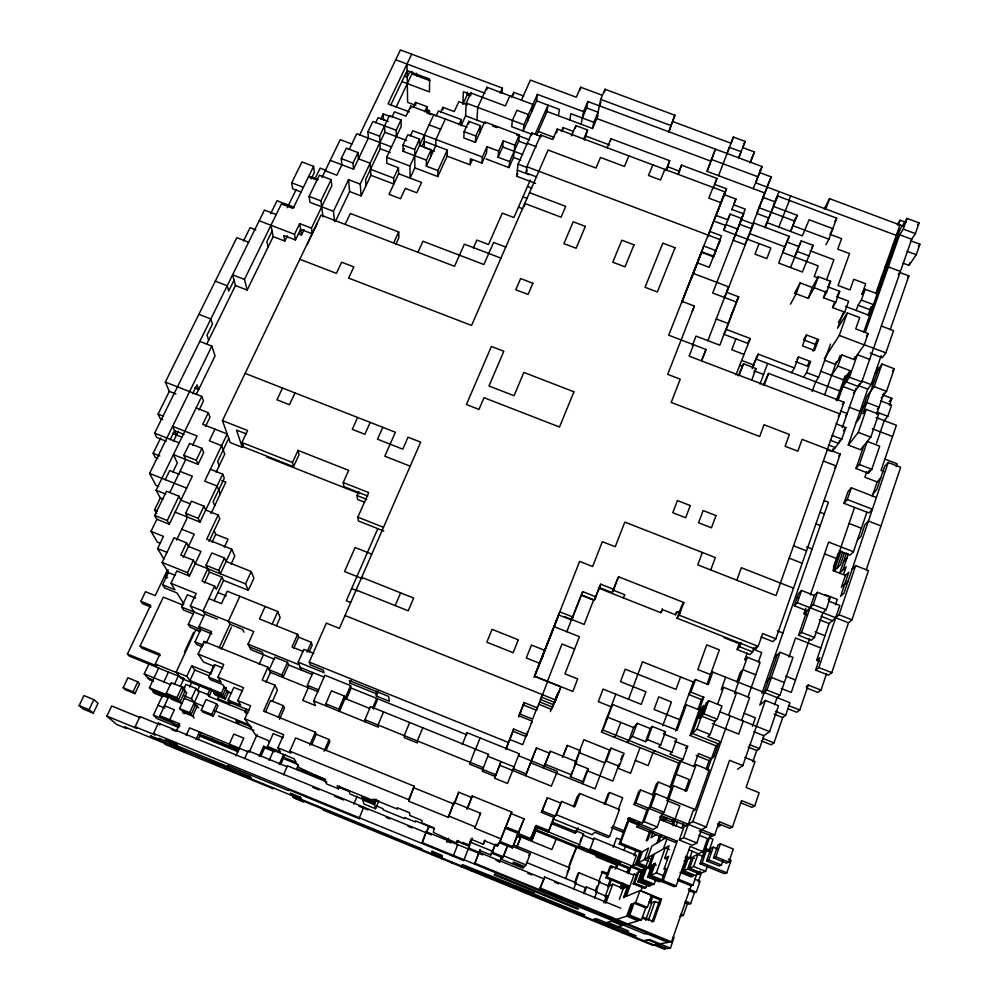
<?xml version="1.0" encoding="UTF-8"?>
<svg xmlns="http://www.w3.org/2000/svg" width="999" height="999" viewBox="0 0 999 999"><rect width="100%" height="100%" fill="white"/><g stroke="black" fill="none" stroke-linecap="round" stroke-linejoin="round"><path stroke-width="1.5" d="M421.815 850.549L421.828 848.838L212.937 763.149L210.252 760.289L250.237 776.698L251.336 778.021L241.383 773.938L242.532 775.286M482.742 854.869L426.173 831.717L421.84 843.406L428.821 826.086M424.338 135.102L424.288 147.502L434.278 151.274M419.543 139.098L414.71 149.488L414.847 167.857L437.787 176.561L437.912 170.579L426.348 166.196L426.386 160.102L431.168 149.763L419.555 145.379L419.543 139.098L407.854 134.678L402.997 145.055L403.134 151.299L426.386 160.102M426.973 111.763L426.998 106.668L415.596 102.385L413.236 107.405M429.283 113.536L429.308 110.514L426.598 109.49M431.093 155.919L431.168 149.763M442.857 109.853L442.919 107.33L454.245 111.588L458.828 101.636L467.32 104.82M437.787 176.561L447.14 156.144L447.327 150.037L424.313 141.346L421.94 146.453M426.173 831.717L426.136 832.729L158.366 723.101L153.584 733.428L155.345 735.064L135.115 726.773L139.897 716.545L160.09 724.812L158.366 723.101M436.076 116.009L438.424 110.964L461.288 119.568L461.001 125.849L465.584 115.847L466.233 103.072L470.866 92.994L505.382 105.931L509.915 95.842M462.862 103.159L463.399 91.733L470.454 94.381M480.057 132.08L480.494 125.724L468.831 121.341L464.135 131.631L463.811 137.949L475.412 142.32L484.677 121.878L519.405 134.927L518.693 141.159L509.627 161.576L508.991 167.595L486.063 158.941M462.799 104.42L467.282 94.668L467.407 92.133M468.693 123.888L468.831 121.341M470.716 95.592L470.866 92.994M447.14 156.144L470.029 164.798L470.392 158.754L481.943 163.112L486.538 152.872L487.025 146.703L498.651 151.086L498.076 157.218L509.627 161.576M475.412 142.32L475.824 136.039L480.494 125.724M476.935 120.105L477.747 107.392L486.938 87.25L532.942 104.458L532.117 110.877M486.75 89.86L486.938 87.25M481.943 163.112L482.392 157.005L487.025 146.703M431.743 854.62L431.868 852.959L441.933 857.08L441.67 858.703M501.898 93.244L502.372 88.074L400.424 49.95L359.69 134.927M498.076 157.218L502.647 147.003L503.246 140.809L514.86 145.18L513.498 157.417L508.991 167.595M513.486 94.905L513.748 92.333L523.726 96.066M535.514 183.354L516.658 176.236L518.081 164.111L531.83 132.992L540.921 136.413M537.4 94.393L523.938 124.725L523.189 131.019L536.563 100.874L537.4 94.393L583.503 111.626L581.156 124.251M527.659 120.929L528.446 114.573L516.908 110.252L512.375 120.392L511.713 126.711L531.805 134.253M536.625 176.923L526.048 172.927L526.848 166.733L540.771 135.04L552.684 139.51L557.267 129.033L725.099 191.958L707.804 236.663M531.493 135.514L531.83 132.992M524.4 206.431L524.8 203.446L561.076 217.195L565.709 206.368L529.495 192.67M540.409 137.6L540.771 135.04M536.625 135.227L547.065 111.488L547.989 105.145L535.239 134.066M558.416 115.734L559.415 109.415L536.563 100.874M556.655 132.892L557.267 129.033M318.132 691.72L270.404 672.389L267.907 667.232L204.033 641.383L198.164 654.083L223.726 664.447L217.882 677.247L243.569 687.687L237.762 700.599L250.649 705.843L244.842 718.843L283.691 734.677L277.947 747.814L290.959 753.121L289.847 751.173L295.629 737.911L414.173 786.225L408.678 799.675L408.778 801.235L448.351 817.382L453.983 802.447L480.594 813.286L480.094 814.734M562.724 130.082L563.149 127.572L573.289 131.381M569.78 119.992L570.866 113.699L593.793 122.278L592.544 128.509L547.065 111.488M580.232 89.835L580.694 87.225L602.26 95.267M448.351 817.382L453.983 802.447M575.412 128.122L575.874 125.587L587.562 129.97L584.69 140.097M576.66 761.787L575.374 763.623L588.386 768.868L583.466 781.942L570.429 776.673L576.66 761.787L550.474 751.223L549.413 753.146L536.451 747.914L526.348 773.963L513.349 768.693L519.243 753.758L467.07 732.679L466.695 734.752L351.161 688.049L350.574 685.601L324.862 675.212L313.674 700.911L315.434 705.544L302.747 700.399L308.291 687.724L307.355 685.302L312.912 672.589M582.317 117.982L586.65 107.967L587.862 101.548L762.1 166.571L753.196 188.649M467.569 808.154L471.765 797.552L458.728 792.244L454.745 803.021M674.862 115.247L668.831 131.756L674.862 115.247L605.044 89.261L600.699 99.363L596.815 118.531L711.101 161.251L715.371 149.126L707.055 171.378L764.759 192.969L750.886 229.033M604.507 91.871L605.044 89.261M610.414 141.234L610.976 138.736L669.73 160.739L666.308 170.704M451.61 862.774L451.798 862M453.221 856.28L457.704 844.63L457.467 845.554M339.585 786.113L338.461 788.798L337.175 785.763L373.414 800.586L373.027 799.15L397.452 809.128L397.252 807.754L409.578 812.786L409.765 815.459L421.915 820.416L421.903 822.926L433.878 827.821L433.504 832.479L456.518 843.056L457.043 840.933L468.781 845.741L471.403 839.085M458.716 840.771L458.454 841.757L469.205 846.153L468.556 848.026L543.069 878.521M471.765 797.552L472.19 795.991L511.763 812.087L499.987 841.433L513.049 846.765L524.113 818.855L511.001 813.523L499.987 841.433M365.409 721.89L364.935 719.692L370.479 706.618L488.499 754.382L487.937 756.293L514.11 766.895L507.517 783.466L494.605 778.221L501.011 761.588L499.712 765.246L551.323 786.151L557.405 771.415L518.444 755.656L519.243 753.758M678.546 173.801L681.518 165.147L716.97 178.421L714.772 184.403L726.523 188.799L716.108 215.422L727.821 219.83L730.119 214.123L741.932 218.569L733.179 240.247L744.867 244.643L753.77 223.014L789.36 236.388L782.667 252.485L818.169 265.859L814.26 276.498L818.231 277.984M806.593 687.974L817.844 692.419L821.028 690.084L826.598 673.526M896.165 466.658L897.127 463.811L884.889 459.115M819.492 661.375L816.67 660.264L819.842 657.667L815.634 670.104L828.458 675.174L831.78 672.664L848.501 622.789L851.972 619.855L868.468 570.591L855.656 565.596L852.197 568.943M866.258 569.867L900.661 467.27L888.211 462.487L884.59 466.521L876.772 489.622L873.251 493.444M815.634 670.104L818.843 667.557L839.834 605.469L828.483 601.023M888.211 462.487L843.98 593.231L840.621 596.341L848.788 572.227L845.429 575.449L841.383 587.4L848.101 581.056M816.67 660.264L829.108 623.563L839.048 614.785L855.656 565.596M842.856 570.054L848.313 554.045M843.631 574.213L846.141 566.833L839.635 573.226L846.528 552.996M788.286 708.878L796.752 712.237L799.787 710.039L808.266 685.039L821.028 690.084M835.489 604.757L837.312 599.4L824.762 594.48M839.16 550.824L850.124 555.094L853.471 551.748L866.87 512.237M872.277 496.328L877.147 481.943L880.693 478.046M833.466 567.157L838.248 553.184M761.238 740.858L771.178 744.817L774.013 742.881L782.679 717.544L785.626 715.371L789.947 702.697L712.824 672.09L710.489 674.587L697.789 669.555L706.73 644.855L719.367 649.85L707.005 684.278M809.565 638.923L791.258 692.444L781.343 688.511M854.532 507.467L832.941 570.579L845.429 575.449M866.832 471.503L864.872 477.21L877.147 481.943M876.548 443.094L884.24 420.616L887.786 416.296L891.62 405.057L880.781 400.924M889.472 405.294L891.857 398.351L882.467 394.767M840.871 551.386L834.128 571.103L840.384 564.847L844.28 553.396M740.384 802.697L751.96 807.342L754.707 805.881L759.19 792.756L746.078 787.499L755.044 761.488L744.917 757.429M863.86 445.604L855.968 468.519L868.318 473.276L869.305 470.404M837.237 567.994L842.557 552.385M814.435 637.474L822.876 612.737L826.136 609.727L830.344 597.352L817.469 592.32L814.297 595.466L801.585 632.417L798.538 635.239L811.275 640.259L814.435 637.474L801.585 632.417M868.318 473.276L871.815 469.293L879.694 446.178L867.294 441.421L859.352 464.498L855.968 468.519M461.55 866.857L461.813 866.108M468.781 845.741L471.016 839.21L483.329 844.255L484.827 840.871M501.323 839.01L474.8 828.183L475.249 826.86L448.576 815.971M717.469 848.875L713.274 847.177L710.976 848.251L706.58 860.901L719.093 865.983L721.465 865.034L722.926 860.776M774.637 704.607L777.06 697.577L779.969 695.229L793.006 657.354L780.107 652.26L774.375 657.567M847.302 499.525L872.389 509.228L868.868 512.937L843.98 503.309L847.302 499.525L851.348 487.799L876.373 497.465M876.623 414.298L883.928 393.107M752.821 761.875L756.743 750.486L759.49 748.576L763.923 735.726L769.617 731.605L778.508 705.706L765.384 700.486L759.789 705.107L777.222 654.932M806.717 614.772L803.92 613.673L813.236 604.67L817.469 592.32M874.575 380.007L867.719 389.148L848.276 445.042L860.464 449.725L870.791 437.162L878.708 414.148L866.27 409.39L862.836 413.836L878.446 368.831M881.193 398.164L886.538 391.346L894.305 368.756L881.98 364.073L874.974 373.514M728.82 862.125L733.303 849.05L720.404 843.83L717.994 844.967L713.511 857.916L726.323 863.111L728.82 862.125L715.896 856.88L713.511 857.916M710.576 852.022L706.48 850.361L704.283 851.385L699.974 863.76L724.425 873.675L726.785 872.814L731.068 860.326L728.333 859.215M715.896 856.88L720.404 843.83M788.948 657.105L795.529 638.011L820.841 647.976M803.92 613.673L805.781 608.316M810.389 594.929L828.621 542.07L853.471 551.748M718.144 823.563L729.907 828.308L732.467 827.01L741.57 800.599L754.707 805.881M798.538 635.239L806.98 610.726L794.305 605.756L798.526 593.606L801.548 590.471L814.297 595.466M843.98 503.309L847.989 491.658L851.348 487.799M467.932 849.837L468.244 848.938M469.867 844.23L469.542 845.191L462.774 842.432M761.9 693.431L828.383 502.26L824.275 500.674M694.367 858.303L691.783 857.254L687.861 859.09L683.766 870.753L695.267 875.424L699.312 873.825L700.224 871.19M684.927 902.534L688.873 904.145L690.671 903.608L694.43 892.769L696.278 892.157L700.049 881.293L694.73 879.132M698.189 881.98L701.448 872.577M705.569 851.623L709.34 849.862L713.024 839.247L709.09 837.661M699.175 830.931L712.25 836.213L714.685 834.977L719.292 821.69L732.467 827.01M752.434 726.31L755.381 717.794L743.893 713.224M881.193 355.582L871.116 384.603L861.675 381.006M890.221 329.62L908.878 275.886L899.637 272.415M903.171 263.212L908.99 265.397L916.233 254.733L919.879 244.231L910.688 240.796M764.185 692.469L766.982 690.084L780.107 652.26M794.305 605.756L797.302 602.709L801.548 590.471M706.58 860.901L708.853 859.927L713.274 847.177M703.184 856.53L697.889 854.382L693.793 856.305L689.622 868.231L701.373 873.001L705.606 871.328L707.467 865.946M737.524 769.23L742.819 765.621L765.384 700.486M848.276 445.042L858.303 432.38L866.27 409.39M856.106 422.527L859.44 418.219L867.244 395.754L874.162 386.625L881.98 364.073M870.117 353.084L882.304 357.704L885.863 352.884L893.568 330.644L881.33 326.024M730.107 715.858L692.831 821.615L683.94 826.935L679.308 840.034L692.295 845.304L696.815 842.981L701.485 829.645L706.243 827.035L729.557 760.314L742.819 765.621M743.256 721.103L738.711 734.103L712.362 723.588M833.116 448.851L832.13 451.685L841.795 439.148L845.841 427.597L836.151 423.876M853.433 393.356L861.8 381.918L911.662 239.261L915.371 233.616L919.105 222.927L907.03 218.419L896.265 235.402L755.631 182.805L762.1 166.571M689.622 868.231L693.668 866.483L697.889 854.382M761.163 636.975L772.926 641.62L775.861 638.773L840.271 454.07L802.085 439.373L797.851 451.211L785.114 446.303L789.385 434.49L764.023 424.725L759.702 436.513L671.203 402.41L680.219 379.158L667.694 374.35L694.367 306.056L682.017 301.361M620.829 908.203L544.755 877.072L539.747 888.848L669.817 942.157L671.54 941.87L691.071 885.826L692.944 885.151L696.815 874M688.598 849.774L698.463 853.783L702.984 851.66L707.517 838.623L698.95 835.152M656.818 944.355L667.145 948.588L670.404 948.126L674.163 937.324L672.502 937.636M703.084 856.006L710.739 834.015M908.99 265.397L909.902 262.799M679.932 916.308L683.366 915.409L688.036 901.997M710.114 838.536L711.475 834.615M699.974 863.76L702.147 862.824L706.48 850.361M667.407 859.502L664.635 858.378L668.543 856.355L663.96 869.267L665.933 868.343L661.288 881.43L674.15 886.662L676.236 885.863L690.084 846.428L702.984 851.66M758.341 662.15L761.7 652.559L753.271 649.225M685.064 857.704L687.774 858.803L689.847 857.829L692.27 850.923M683.766 870.753L687.637 869.08L691.783 857.254M747.889 697.177L760.089 662.325L747.302 657.267L744.692 659.877L747.115 653.034M842.269 427.659L856.056 388.324M741.608 720.416L749.575 697.652L723.626 687.337L721.166 689.747L725.636 677.172M839.535 440.522L838.523 443.394L830.269 440.222M859.39 383.753L858.416 386.551L846.165 381.88L850.112 370.691L837.899 366.034L831.605 375.374M641.083 890.871L661.5 899.2L653.583 921.602L642.657 917.132M679.308 840.034L683.616 837.637L692.994 811.076L695.267 809.627L709.253 769.992L696.103 764.71L693.83 766.52L602.984 730.044L601.51 732.117L678.696 763.111L682.966 759.44L687.637 746.403L674.55 741.158M707.379 770.316L716.021 745.866L720.928 741.895L707.729 736.613L710.139 734.54L714.797 721.403L717.282 719.18L721.952 706.006L708.616 700.699L706.206 703.059L696.84 729.22L690.072 735.489L716.021 745.866M734.515 693.456L747.302 657.267M837.986 400.449L846.84 375.362M868.106 315.135L870.966 307.03M875.711 293.606L899.949 224.975M728.571 715.222L736.588 692.494M824.862 360.339L835.514 364.398L841.857 354.907L854.045 359.54L855.019 356.78M863.785 331.93L899.799 229.82M739.535 642.582L737.075 649.512L749.949 654.607L752.647 651.91L754.12 647.702M803.621 377.21L806.53 372.59L810.539 361.513L798.463 356.918L794.43 367.969L758.204 354.133L755.656 358.891L839.722 390.996L849.45 377.21L857.379 354.732L869.667 359.403M865.221 332.455L899.649 234.765L903.271 229.096L907.03 218.419M616.982 580.119L618.593 576.785L683.853 602.509L681.693 605.644L677.047 618.206L755.381 649.163L756.38 646.341M755.381 649.163L758.166 646.365L762.662 633.578L775.861 638.773M763.174 385.339L768.543 373.389L844.03 402.247L776.023 595.579L697.764 564.872L702.347 552.459M854.045 359.54L864.21 344.867L868.181 333.554L855.718 328.858L859.727 317.595L847.314 312.899L837.587 328.234L842.981 313.187M601.773 924.387L626.748 916.133L630.968 904.332L632.504 903.758L628.259 915.633L629.782 915.121L634.065 903.158L645.704 907.916L647.377 907.354L651.648 895.341L639.947 890.559L626.261 896.415L634.315 874.038L637.05 875.149M649.4 902.322L651.748 895.728M650.436 903.108L652.797 896.465M645.754 920.054L651.947 902.572L655.044 901.485L660.351 903.645M648.289 920.554L655.044 901.485M661.288 881.43L663.261 880.581L677.21 841.208L638.648 825.586L636.9 826.872L675.137 842.369L677.21 841.208M683.328 823.913L681.805 828.221L660.426 819.567M651.985 922.04L659.852 899.787L661.5 899.2M706.056 769.205L709.09 760.614L713.86 756.905L718.456 743.893L692.295 733.428L701.523 707.679M736.9 681.93L740.321 672.252L742.894 669.73L755.719 674.812M836.3 400.711L845.092 375.836M898.263 225.374L900.087 220.217L905.918 222.39M649.275 876.223L661.226 881.093L659.415 881.867L647.564 877.035L649.275 876.223L653.608 864.073L655.381 863.161L651.011 875.399L663.049 880.306M641.62 872.839L638.836 871.702L637.312 872.489L633.241 883.815L644.343 888.336L645.916 887.661L646.94 884.802M824.712 394.705L836.488 361.663M666.808 839.347L663.398 848.913L628.309 868.518L626.873 872.489M672.152 824.35L673.601 820.291M685.064 791.171L689.198 779.545L676.148 774.287L674.063 776.011M693.83 766.52L698.451 753.558L711.45 758.778M838.661 359.69L840.134 355.569M856.131 310.602L858.054 305.207L861.363 300.075L865.209 289.26L877.234 293.793M651.011 875.399L656.393 872.851L665.284 847.864L669.13 845.716L664.635 858.378M673.114 825.861L675.062 820.391M696.103 764.71L686.738 791.033L673.538 785.714L671.453 787.362L658.391 782.092L656.443 783.753L652.26 795.316M717.569 704.332L723.626 687.337M837.899 366.034L841.857 354.907M628.259 915.633L639.835 920.366L641.445 919.904L645.704 907.916M649.35 856.767L640.971 880.156L652.472 884.852L654.17 884.115L655.569 880.181M737.075 649.512L739.66 646.778L741.146 642.582M676.086 826.161L677.559 821.977M658.391 782.092L644.08 821.628L642.245 822.976L629.208 817.694L627.509 819.055L653.371 829.532L657.242 826.96L662.012 813.686L664.023 812.262L673.538 785.714M667.27 799.038L680.806 761.288M690.072 735.489L703.796 697.252L690.933 692.132L688.761 694.492L701.51 699.575L703.796 697.252M712.824 672.09L708.316 684.64L695.491 679.545L693.281 681.992L675.561 730.956M812.162 391.483L815.646 381.805L818.643 377.21L830.531 344.118M637.812 881.655L641.957 870.092L643.543 869.267L639.372 880.906L637.812 881.655L649.15 886.275L650.799 885.564L639.372 880.906M662.287 820.641L663.324 817.781M838.348 322.302L844.729 312.175L848.663 301.198L836.513 296.616M640.971 880.156L642.582 879.395L646.803 867.594L648.463 866.732L652.709 854.894M664.56 818.006L663.523 820.903L667.095 818.493M634.065 903.158L635.651 902.559L639.947 890.559M656.917 843.106L659.54 835.776M684.215 707.055L686.35 704.794L699.238 709.939L703.845 705.394L699.213 718.331L703.908 713.848L708.616 700.699M824.3 358.641L839.272 335.402L847.314 312.899M641.246 889.672L642.245 886.875M654.42 853.933L650.162 865.858L651.872 864.972L647.564 877.035M658.666 842.07L661.013 835.501M506.181 748.476L513.611 729.07L526.985 734.465L526.098 736.575L512.837 731.231L513.611 729.07M844.729 312.175L832.554 307.567L835.726 302.36L839.709 291.333L827.484 286.713M632.492 866.183L636.375 855.406L594.13 838.236L592.981 839.197L582.517 834.952L583.603 833.953L575.699 830.743M736.825 580.194L741.32 567.719L793.506 588.161M627.447 886.55L623.451 897.614L624.85 897.015L628.858 885.888L607.155 877.022L605.881 877.759L627.447 886.55L628.858 885.888M639.298 853.658L635.364 864.572L646.116 868.955L644.592 869.729M648.688 861.188L644.492 859.477L648.576 848.114L640.796 852.759L636.838 863.76L646.303 867.607M649.737 831.23L646.278 840.833L647.827 839.847L650.811 831.555M633.241 883.815L634.74 883.104L638.836 871.702M653.021 832.217L651.011 837.811L655.956 834.664M669.917 787.537L678.696 763.111M698.001 709.352L701.51 699.575M505.919 749.487L513.399 730.319M636.9 826.872L638.448 822.589M638.648 825.586L639.697 822.714M642.245 822.976L647.002 809.827L650.786 806.905L655.581 793.631L695.267 809.627M795.616 361.65L807.604 366.221L809.09 362.113M813.036 351.186L816.982 340.309M620.267 887.749L621.703 883.79M686.35 704.794L677.122 730.306L612.612 704.495L611.063 706.755L598.301 701.648L603.071 689.085L641.283 704.357L645.941 691.783L620.504 681.643L625.199 669.18L676.011 689.422L680.569 676.935M690.933 692.132L695.491 679.545M818.493 339.535L814.522 350.499L802.472 345.916L806.468 334.965L818.493 339.535L815.509 344.38L803.571 339.835L806.468 334.965M621.103 888.448L623.026 883.116M621.952 889.147L623.401 885.126M627.759 873.089L629.682 867.744L535.951 829.582L537.487 827.509L579.607 844.654L583.603 833.953M634.003 855.781L635.926 850.486M682.966 759.44L669.842 754.183L671.927 752.247L676.673 739.135L663.486 733.853L665.521 731.743L652.247 726.435L650.324 728.583L645.516 741.658L632.342 736.363L627.172 742.419M832.554 307.567L834.04 303.459M619.38 899.362L624.762 884.465M628.646 873.688L631.081 866.97L641.608 871.265M520.691 711.775L519.892 713.998L532.654 719.13L537.599 706.455M524.063 702.547L523.201 704.907L536.401 710.214L537.375 707.891L524.063 702.547L518.856 715.771L532.192 721.141L526.098 736.575M647.002 809.827L634.003 804.57L635.764 803.084L640.559 789.922L653.646 795.204L655.581 793.631M826.635 279.645L833.903 259.728L810.239 250.824M610.601 878.933L607.742 886.812L612.737 884.202L623.301 888.523L626.036 887.224M611.363 879.57L605.094 896.79L607.554 895.628L605.094 902.372M615.209 869.018L616.645 865.072L617.931 864.285L616.483 868.256M671.927 752.247L658.716 746.952L660.714 744.954L665.521 731.743M835.726 302.36L823.476 297.727L825.973 290.846M603.871 902.909L606.318 896.215L595.879 891.945L599.787 881.268L578.995 872.776L577.959 873.513L574.525 882.766M823.476 297.727L826.598 292.395L830.619 281.306L818.306 276.673L812.262 287.45L808.253 298.376L796.116 293.781L790.484 304.158M624.063 850.224L625.499 846.253M605.831 903.183L612.737 884.202M595.704 889.897L597.165 885.926M608.965 886.175L598.613 881.942L602.484 871.39L607.642 873.488M594.58 898.064L597.052 891.333L586.55 887.037L585.464 887.686L583.491 893.031M613.149 847.302L616.533 838.061L620.441 839.647M605.881 877.759L609.902 866.77L611.188 865.971L632.854 874.799L634.315 874.038M607.155 877.022L611.188 865.971M640.796 852.759L619.218 843.993L627.172 822.202L628.583 821.091L638.049 824.924M611.226 827.472L622.727 832.13L624.4 830.881L629.208 817.694M634.003 804.57L638.761 791.52L640.559 789.922M662.737 725.823L671.44 701.96L658.691 696.865L654.058 709.452L679.645 719.68M619.218 843.993L620.579 843.031L628.583 821.091M718.568 175.687L733.378 137.038L745.117 141.408L742.744 147.615L754.407 151.96L750.399 162.2M538.536 665.946L539.522 663.261L526.323 657.991L531.456 645.054L544.63 650.312L543.606 653.084M727.035 153.484L729.307 147.315L741.071 151.698L738.711 157.842L745.117 141.408M733.378 137.038L731.081 143.269L673.001 121.628M584.078 893.768L586.55 887.037M640.034 747.589L630.569 773.326L617.657 768.119L619.28 766.333L624.088 753.358L611.113 748.139L609.552 750.062L595.079 788.835L530.506 762.736L525.486 775.686L526.348 773.963M618.294 809.677L622.664 797.789L609.577 792.507L608.029 794.08L604.27 804.245M484.29 840.696L497.452 846.028L499.338 842.607L512.287 847.901L517.37 834.702L530.307 839.984L535.339 826.835L548.264 832.092L553.234 818.98L592.007 834.739L594.855 832.242L608.029 837.599L609.615 836.363L619.467 809.54L579.845 793.493L577.222 796.64L573.389 806.83M825.936 244.73L828.958 239.211L836.7 218.144L777.634 196.029L773.451 205.27M645.516 741.658L647.402 739.61L652.247 726.435M710.764 569.979L715.321 557.542L624.812 522.09L615.247 546.753L602.322 541.67L592.607 566.533L579.632 561.413L534.403 676.286L560.914 686.9L554.682 702.422L541.508 697.14M808.253 298.376L814.247 287.737L818.306 276.673M539.672 663.748L540.634 661.151M541.608 658.503L542.594 655.819M542.607 656.593L541.658 659.165L542.707 656.48M543.568 653.983L545.554 648.638M546.565 645.903L547.589 643.119M786.138 243.257L778.683 263.074L802.397 272.015L813.149 245.329L801.248 240.859L790.534 267.545M586.838 851.623L590.159 848.95L594.13 838.236M632.342 736.363L637.162 723.313L650.324 728.583M796.116 293.781L800.149 282.879L812.262 287.45M677.047 618.206L679.17 615.172L683.853 602.509M764.285 384.915L768.543 373.389M549.413 638.985L552.572 630.494M558.641 614.897L559.777 611.825L572.877 617.02L571.628 620.054L558.641 614.897L534.015 677.434M619.243 763.823L612.862 781.068L587.012 770.641L588.386 768.868M620.841 759.54L622.427 755.244M759.977 384.128L767.632 363.461M585.464 887.686L575.049 883.428L578.995 872.776M573.576 889.472L576.073 882.754L526.423 862.449M605.194 804.37L609.577 792.507M628.87 740.434L633.628 727.584L637.162 723.313M598.289 587.999L660.851 612.712L662.774 609.74L675.436 614.735L676.435 612.025M825.723 209.016L829.557 198.676L903.87 226.436M551.46 823.526L575.274 833.203L576.336 830.369M575.274 833.203L578.121 827.696M628.533 699.263L642.519 661.8L693.281 681.992M660.851 612.712L662.362 608.678M752.584 367.12L755.144 360.264M609.552 750.062L583.866 739.722L578.995 752.547L604.757 762.924L606.268 761.101L611.113 748.139M620.716 722.414L615.921 735.239L614.335 737.262M752.185 368.693L758.204 354.133M794.492 256.943L801.248 240.859M569.118 865.346L571.565 858.778M572.052 857.467L576.485 847.402L569.105 867.219M567.12 872.527L569.592 867.769L513.573 844.892M565.596 878.471L569.592 867.769M751.723 380.107L756.018 368.594L743.493 363.811L738.298 375.799M580.044 841.595L581.53 837.612M579.845 793.493L574.837 806.805L561.625 801.46L555.432 816.233L542.32 810.901L541.321 812.337L554.32 817.619L548.264 832.092M795.491 218.406L790.584 231.456L797.289 215.322L773.651 206.468L765.022 226.923M739.173 375.312L743.493 363.811M539.747 888.848L544.755 877.072M586.475 772.077L582.13 783.603L583.466 781.942M601.51 732.117L615.796 694.168M735.951 374.925L750.286 338.549L726.273 329.408L723.988 334.328L747.814 343.406L750.286 338.549M747.814 343.406L748.825 340.696M602.984 730.044L612.612 704.495M574.662 763.998L578.458 753.983M735.888 338.861L731.755 349.762L743.706 354.32M570.429 776.673L572.627 770.878M573.726 767.969L580.307 750.636L567.345 745.416L562.325 757.379M778.82 227.035L789.422 200.449M788.661 201.061L790.621 195.891M555.432 816.233L561.625 801.46M521.54 835.901L531.918 840.134L537.487 827.509M502.584 856.618L501.523 859.377L523.114 868.218L523.826 867.407L512.937 862.961L513.586 862.112L524.537 866.595L525.998 864.934L530.319 853.583L512.312 846.215M691.308 278.684L703.808 246.016L716.033 250.637L713.773 256.256L701.648 251.673L681.643 302.485M530.307 839.984L536.276 825.524L549.313 830.831M541.321 812.337L547.377 797.677L560.451 802.971M737.874 297.977L719.829 345.204L696.003 336.101L692.307 345.642M542.32 810.901L547.377 797.677M562.937 756.942L567.345 745.416M726.273 329.408L738.711 296.853L726.797 292.332L724.525 297.502M759.053 243.594L755.019 254.146L766.845 258.604L770.853 248.039L723.738 230.282L730.119 214.123M765.072 227.847L778.945 191.521M773.651 206.468L777.634 196.029M531.918 840.134L535.452 830.893M707.904 340.647L728.621 286.825L693.318 273.439M517.37 834.702L524.113 818.855M544.405 766.158L549.413 753.146M726.797 292.332L753.77 223.014M768.481 217.869L756.855 213.499L771.24 176.898L759.602 172.552M543.394 767.944L550.474 751.223M618.593 576.785L613.761 589.348L600.724 584.203L595.841 596.815L582.792 591.645L581.455 594.88L594.405 599.999L599.25 587.487L612.187 592.582L616.445 581.505M701.623 360.127L706.031 349.488L668.693 335.202L725.099 191.958M701.635 360.926L706.031 349.488M516.72 846.977L520.879 836.875L516.845 847.389M499.375 862.187L501.436 856.855M494.93 845.229L492.195 852.247L503.209 856.742L507.554 845.504L500.686 842.694M503.209 856.742L507.617 845.941M478.783 853.258L479.97 850.549L490.734 854.957L491.808 852.209M492.195 852.247L495.442 844.242M497.452 846.028L498.563 843.168M531.068 761.3L536.451 747.914M735.714 233.729L712.712 293.019L736.338 301.985L738.711 296.853M739.235 224.65L745.242 209.141L733.641 204.795L735.951 199.038L724.275 194.668M759.952 171.216L761.076 168.319L759.615 171.853M553.608 703.683L551.411 709.34L538.561 704.183M554.707 700.861L556.356 696.615M735.501 234.715L743.606 213.811L731.892 209.415M557.467 694.243L552.484 707.08L539.522 701.872M550.362 711.575L558.591 691.832M554.682 702.422L560.914 686.9M693.568 344.717L689.148 356.144L839.934 413.898L838.286 416.146M480.094 849.674L474.55 864.073L480.232 849.649M483.329 844.255L484.965 840.072M527.672 731.867L522.677 744.667L509.852 739.497M553.583 704.77L540.509 699.525L541.633 696.653M547.44 681.293L562.012 644.005L574.612 649.025M566.82 631.705L571.603 619.455M572.127 618.094L580.581 596.49M731.63 209.94L735.951 199.038M536.401 710.214L547.639 681.593M571.628 620.054L582.792 591.645M713.773 256.256L720.304 239.698L526.848 166.733M474.8 828.183L480.594 813.286M718.306 209.678L726.523 188.799M494.605 778.221L500.362 763.436M518.768 716.82L523.763 704.145M559.09 614.248L534.765 676.211L572.839 691.458L577.659 678.933L564.984 673.863L579.395 636.7L554.245 626.698M681.78 302.759L701.623 252.347L713.336 256.78M472.227 838.024L470.217 843.243L470.554 842.257L492.694 851.31M469.63 845.316L463.711 860.576L153.584 733.428M713.024 187.437L708.778 198.127L720.878 202.672M466.895 809.352L472.19 795.991M482.717 769.455L488.499 754.382M712.811 188.886L716.97 178.421M456.518 843.056L457.554 840.434M448.076 838.611L447.015 841.283L450.936 842.881M446.84 842.232L448.426 838.248M475.324 749.05L469.617 764.148L495.829 774.774M475.387 749.7L480.094 737.936M453.958 804.158L458.728 792.244M707.055 171.378L710.526 162.7M750.049 162.837L754.407 151.96M426.635 832.417L429.295 825.811M462.337 744.417L467.07 732.679M718.019 245.392L720.304 239.698M723.738 230.282L725.998 224.65L737.849 229.108M692.257 311.326L694.367 306.056M677.821 174.263L681.518 165.147M666.008 169.842L669.73 160.739M408.778 801.235L414.173 786.225M664.859 169.38L660.514 180.007L648.488 175.487L652.859 164.872M422.764 727.784L417.357 740.946L417.382 742.969L404.37 737.687L404.22 735.626L409.677 722.477M375.549 808.753L374.5 804.757L362.687 799.924L363.986 804.02L375.549 808.753L378.796 800.911M373.776 801.997L361.775 797.09L362.237 798.526L374.138 803.396L374.9 799.287M374.138 803.396L375.811 799.35M374.5 804.757L376.71 799.425M628.883 155.881L624.462 166.458L600.486 157.467L595.991 168.057L548.089 150.05L471.565 325.462L348.614 278.084L353.833 266.895L341.646 262.213L336.388 273.376L299.812 259.278M363.761 807.192L359.34 817.781L359.752 818.893L287.774 789.372L288.649 790.646L227.722 765.659L228.983 767.082L158.791 738.298L160.477 739.872L150.549 735.801L152.285 737.387L231.456 769.867L232.667 771.228M743.606 213.811L741.246 219.468L752.884 223.838M383.529 711.9L378.022 724.999L378.384 727.16L313.674 700.911M353.846 804.145L357.13 796.29M540.509 699.525L542.519 694.705M741.932 218.569L739.56 224.238L751.31 228.659M531.256 723.363L532.192 721.141M375.986 693.618L349.987 683.116L349.388 680.581L388.723 696.465L389.273 701.236L376.361 696.016L375.986 693.618L377.073 691.021M607.155 147.765L610.976 138.736M376.361 696.016L378.171 691.733M372.515 708.341L376.723 698.388L377.098 700.711L373.514 709.178M395.192 605.594L400.624 592.869M350.574 685.601L339.51 711.388L338.823 709.103L344.418 696.078L331.418 690.809L325.786 703.82L326.586 706.156M349.987 683.116L351.223 680.244M583.691 138.973L587.562 129.97M599.388 105.844L601.011 102.085M324.076 751.211L329.096 739.497L316.221 734.253L315.347 732.167L263.561 711.088L275.037 685.252L262.188 680.044L267.907 667.232M346.291 699.4L351.161 688.049M593.793 122.278L598.089 112.238L586.65 107.967M325.986 750.549L329.857 741.495L329.096 739.497M592.544 128.509L598.039 115.697M309.678 745.266L315.347 732.167M583.503 111.626L587.862 101.548M311.725 744.655L316.221 734.253M297.59 769.954L296.778 768.543L298.464 764.672M571.428 135.864L575.874 125.587M766.683 187.412L771.24 176.898M763.273 196.416L767.282 187.163M297.989 764.56L284.815 759.128L283.716 757.317L284.94 754.507M280.644 764.685L284.478 755.868L283.604 754.395L279.183 764.535M561.475 131.406L563.149 127.572M580.694 87.225L576.336 97.253L530.382 80.095L521.416 100.15M283.529 774.837L287.45 765.808L326.81 781.905M758.965 207.467L760.202 204.633M760.813 203.222L763.323 197.465L775.012 201.848M377.872 528.596L346.303 600.786L350.462 602.447M530.269 180.107L513.911 217.52L502.322 213.124L488.511 244.518L476.86 240.072L473.364 247.989M283.716 757.317L296.204 762.424L294.156 758.79L268.781 748.426L267.52 746.478L273.202 733.578L283.129 737.624M279.483 719.317L284.478 707.966L283.354 705.694L270.567 700.499L265.434 712.062M309.141 651.96L312.188 645.042L311.288 642.282L298.651 637.187L297.64 634.34L259.478 618.968L265.147 606.468M313.873 653.421L303.846 649.375L298.189 662.187L324.051 672.639L323.239 670.017L310.19 664.747L309.24 662.05L326.336 623.126L339.41 628.383L420.666 442.145L408.029 437.2L402.772 449.163L377.497 439.248L382.804 427.31M526.048 172.927L527.21 170.292M269.181 760.439L273.626 750.324L263.661 746.253L259.203 756.355M260.789 756.555L264.66 747.776L263.661 746.253M278.246 717.282L283.354 705.694M306.993 652.047L311.288 642.282M516.658 176.236L517.794 173.651M726.922 290.697L728.621 286.825M297.64 634.34L292.033 646.965L303.384 651.548M514.86 145.18L519.405 134.927M244.718 758.428L248.114 750.773L286.888 766.633M281.88 674.974L287.5 662.325L274.812 657.192L269.168 669.829L281.88 674.974L283.017 677.497L288.586 664.934L287.5 662.325M293.706 648.326L298.651 637.187M249.226 752.284L257.043 734.64M272.415 701.398L277.422 690.122L275.037 685.252M383.816 531.031L358.379 520.954L357.854 517.145L368.718 492.582L343.244 482.529L348.688 470.379L298.027 450.399L292.47 462.475L293.506 466.695L243.381 446.89L241.933 442.52L247.602 430.519L222.477 420.616L320.966 215.147L454.533 266.296L464.398 244.168L500.949 258.117M471.516 870.941L471.828 870.216M266.034 682.192L270.404 672.389M235.876 755.793L243.756 738.124L233.816 734.065L229.308 744.13L230.532 745.666L239.011 749.138M364.448 502.185L357.542 499.45L357.03 495.541L358.803 491.545M239.423 721.54L238.311 724.038L235.926 720.654L251.723 727.097M246.491 714.073L245.092 711.925L246.328 709.153M498.651 151.086L503.246 140.809M272.19 624.088L277.822 611.563L227.21 591.208L221.466 603.658L208.816 598.563M511.513 97.328L513.748 92.333M259.053 664.497L263.424 654.757L262.138 652.072L249.475 646.952M276.436 625.774L280.132 617.557L277.822 611.563M370.217 422.39L364.872 434.29L352.272 429.345L357.642 417.457M599.25 587.487L600.724 584.203M249.213 710.351L229.658 702.384L228.097 700.074L233.828 687.387L242.257 690.809M470.029 164.798L472.327 159.703M230.344 702.122L229.196 704.657L227.947 702.821L229.096 700.274M594.405 599.999L595.841 596.815M219.118 700.549L217.794 698.701L218.956 696.153M213.199 716.271L211.788 714.447L216.596 703.845L206.094 699.562L201.261 710.152L202.747 712L213.199 716.271L217.982 705.731L216.596 703.845M226.286 687.424L222.727 695.254L221.378 693.294L224.363 686.725M228.871 691.358L225.374 699.088L224.063 697.177L226.998 690.696M274.6 659.278L250.874 649.687L248.064 644.18L253.783 631.543L190.347 605.956L196.191 593.481L170.966 583.329L176.835 570.953L189.41 576.011L200.986 551.423L188.474 546.403L186.576 542.832L173.963 537.787L162.163 562.474L168.394 572.602L175.262 575.362M500.112 93.057L502.372 88.074M765.159 226.823L767.07 222.627L802.347 235.876L809.128 219.755L832.841 228.646L830.406 233.129M246.503 711.7L209.053 696.453L211.938 690.147M196.054 739.485L199.488 731.93L200.911 733.541L198.064 739.797M417.944 252.285L422.964 241.246L483.878 264.535L493.593 242.445L505.756 247.078M182.505 689.959L185.115 691.021L186.713 692.994L179.608 708.528L181.181 710.314L191.196 714.41L195.829 704.307L191.358 698.763L183.704 695.641M231.606 693.443L227.535 691.795L222.827 684.702L210.314 679.607L208.591 677.135L214.36 664.547L222.752 667.944M221.366 649.238L231.481 627.147M248.351 590.297L253.921 578.134L251.211 571.54L226.074 561.463L224.475 558.004L211.825 552.947L206.019 565.322L209.49 572.077L221.965 577.085L223.564 580.332L248.351 590.297L245.542 583.878L195.217 563.686L193.356 560.239L180.719 555.169L186.576 542.832M211.426 672.202L214.485 665.546M194.156 717.856L192.682 716.146L197.278 706.106L194.443 704.944M186.126 735.426L189.573 727.871L247.802 751.698M209.053 696.453L207.667 694.567L210.564 688.224M293.506 466.695L299.026 454.707L298.027 450.399M395.716 244.593L398.863 237.762L398.688 231.955L350.312 213.461L345.13 224.4M176.199 731.355L179.658 723.825L159.865 715.721L169.106 695.804M191.358 698.763L196.066 688.511L185.889 684.365L182.929 690.759M239.847 596.291L228.371 621.291L229.945 624.238L242.545 629.32L243.981 632.192M245.542 583.878L251.211 571.54M199.875 685.376L197.54 690.446L207.667 694.567M219.093 647.901L229.945 624.238M437.912 170.579L447.327 150.037M458.978 124.625L461.288 119.568M191.196 714.41L189.698 712.649L199.001 692.357L196.066 688.511M181.868 686.987L183.504 689.023L178.596 699.637L176.923 697.677L181.868 686.987L171.254 682.667L166.296 693.343L168.032 695.329M221.378 693.294L189.96 680.506L186.788 676.348L191.683 665.746L211.551 673.801M445.367 119.018L435.926 139.473L435.814 145.692L426.348 166.196M206.456 642.782L211.601 631.643L199.001 626.548L204.783 614.085L203.009 611.063L214.598 586.138L201.998 581.068L207.767 568.731M180.245 701.573L169.755 697.29L171.453 699.225L181.88 703.483L180.245 701.573L185.115 691.021M189.96 680.506L194.793 670.042L191.683 665.746M393.618 242.969L398.688 231.955M189.523 687L191.845 681.967M174.363 684.49L178.284 676.036M202.372 646.852L196.853 644.617L195.03 641.857L200.799 629.432L199.001 626.548M214.123 600.686L223.564 580.332M231.056 564.185L234.777 556.143L231.768 549.225L206.743 539.21L218.157 514.985L205.719 510.027L203.971 506.181L191.446 501.186L185.652 513.324L187.55 517.12L176.611 540.034M414.847 167.857L410.102 178.109L409.927 166.071L433.828 114.673M440.609 112.313L442.919 107.33M183.941 678.608L180.469 686.113L184.753 687.849M731.081 315.209L732.242 312.712M163.873 681.892L168.469 672.04M231.768 549.225L220.342 573.776L218.694 570.404L224.475 558.004M178.809 727.509L156.768 718.493L153.421 715.134L162.562 695.466L160.926 693.643M184.378 652.222L193.531 632.517M222.727 695.254L181.131 678.321L176.199 672.04L195.754 629.944L199.7 631.543M221.965 577.085L216.271 589.36L214.598 586.138M403.134 151.299L404.345 148.726M410.364 135.864L412.762 130.732L482.392 157.005M204.408 582.966L209.49 572.077M325.212 170.779L336.863 175.212L341.883 164.773L341.283 158.604L346.303 148.152L358.017 152.585L358.479 158.804L370.117 163.212L370.866 175.3L393.831 184.028L393.618 178.084L398.451 167.745L386.913 163.374L386.65 157.243L401.198 126.361L401.049 119.967L389.41 115.572L379.62 136.214L380.232 148.726L365.597 179.658L366.009 185.589M424.65 111.701L426.998 106.668M294.98 392.919L289.473 404.72L276.96 399.812L282.492 388.037M199.812 631.168L190.172 627.272L188.312 624.387L194.068 612.05L190.347 605.956M224.325 547.215L228.059 539.223L215.772 534.315L214.136 530.719M398.626 173.751L389.011 194.355L400.524 198.739L405.319 188.399L416.833 192.782L421.59 182.467L398.626 173.751L398.451 167.745M209.091 541.433L219.78 518.718L218.157 514.985M193.144 613.91L183.541 610.039L181.631 607.017L187.387 594.755L195.667 598.089M212.025 542.295L215.772 534.315M167.582 569.667L155.22 595.629L145.492 591.708L140.884 601.336L150.637 605.269L127.435 654.008L156.98 666.033L155.282 663.985L159.94 654.07L140.135 646.028L163.324 597.127L182.954 605.044M169.318 697.065L151.149 689.647L149.425 687.774L158.654 668.056M189.41 576.011L187.5 572.664L193.356 560.239M396.378 136.613L396.191 130.27L401.049 119.967M134.927 693.668L133.079 691.795L137.787 681.83L127.897 677.797L123.177 687.749L125.087 689.647L134.927 693.668L139.585 683.766L137.787 681.83M467.033 127.173L410.789 106.006L406.006 116.159L394.48 111.813L392.07 116.908M153.559 681.393L149.425 679.707L144.231 673.9L148.863 664.073M272.215 787.462L273.164 788.711L165.422 744.505L163.799 742.981L124.638 726.922L126.511 728.533L116.808 724.55L106.893 716.108L111.701 705.981L140.297 717.694M396.091 107.28L411.9 73.914L411.875 71.316M183.317 557.292L194.256 534.215L181.781 529.22M175.112 512.15L200 522.09L222.715 474.175L210.377 469.28M360.214 184.103L348.539 179.658L349.613 191.546L361.114 195.929L360.214 184.103L384.802 132.243L384.528 125.874M211.001 513.573L225.836 482.18L221.79 480.569M222.477 420.616L230.232 442.582L242.295 447.34L243.506 444.792M361.114 195.929L370.866 175.3M228.721 438.324L217.632 461.613L219.231 465.709M380.844 118.956L383.254 113.898L390.397 116.596M411.7 54.171L388.049 103.834L409.44 111.888M166.184 578.371L165.022 576.535L168.094 570.054M183.891 603.995L176.948 592.894L164.66 587.949L162.6 584.765L168.394 572.602M216.146 472.177L224.738 454.12L221.616 445.704L209.34 440.846L214.96 429.17M335.364 221.491L349.613 191.546M390.659 105.245L407.117 70.629L429.595 79.058L429.47 91.908L401.785 81.518M409.852 71.591L407.217 77.16L404.433 76.111M200 522.09L198.202 518.331L203.971 506.181M93.282 713.186L89.048 709.69L93.856 699.65L83.941 695.591L79.121 705.619L83.491 709.165L93.282 713.186L98.027 703.271L93.856 699.65M330.244 160.352L353.521 169.206L353.009 163.062L358.017 152.585M353.521 169.206L368.344 138.124L367.944 131.793L372.877 121.466L396.191 130.27M334.59 221.378L333.441 211.301L348.539 179.658M375.674 122.752L378.109 117.645L388.211 121.453M163.886 558.941L157.617 548.601L163.486 536.388L151.011 531.393L156.868 519.268L154.72 515.484L166.458 491.233L178.946 496.203L180.894 500.124L190.547 503.971M156.868 519.268L169.318 524.238L192.357 476.236L180.02 471.341M172.939 471.99L177.322 462.924L173.439 454.62L198.052 464.385L203.709 452.584L201.96 448.326L189.585 443.431L183.841 455.294L185.739 459.503L169.78 492.532M270.954 225.262L273.202 236.601L284.802 241.071L283.778 235.464L295.479 239.972L300.612 229.32L312.3 233.816L311.463 228.122L331.83 185.702L331.156 179.658L319.393 175.175L309.128 196.378L309.977 202.322L333.441 211.301M349.35 149.213L356.768 133.754L391.521 146.903M307.18 244.468L317.382 223.202M205.669 426.173L210.002 417.207L208.329 412.737L196.141 407.929M298.614 233.841L301.511 234.952L304.046 229.695M169.318 524.238L167.27 520.504L178.946 496.203M198.052 464.385L196.254 460.214L201.96 448.326M323.002 216.933L320.941 200.899L331.156 179.658M156.681 513.586L154.583 509.865L160.315 498.039L156.119 490.247L201.748 396.391L165.335 382.068L236.825 237.675L248.626 242.22M284.802 241.071L287.362 235.789M315.16 178.409L320.142 168.132L325.861 170.305M192.682 445.117L197.09 436.001L172.615 426.323L176.486 435.027M208.329 412.737L202.722 424.338L227.198 434.003L204.708 481.143L217.07 486.063L220.292 493.906M295.479 239.972L294.518 234.315L299.688 223.601L311.463 228.122M322.053 177.322L340.247 139.648L351.835 144.043M301.373 192.133L292.682 188.811L291.708 182.829L301.948 161.913L313.574 166.346L293.107 208.441L281.381 203.946L244.468 279.408L247.153 290.072L235.439 285.527L232.592 274.812L244.468 279.408M165.247 479.707L169.705 470.541L179.208 474.325M199.138 409.89L203.459 400.974L201.748 396.391M311.226 178.908L314.373 172.415L313.574 166.346M170.167 439.735L174.563 430.706L184.003 434.44M192.632 393.706L196.965 384.852L198.689 389.473L194.718 387.912M272.09 230.969L266.883 241.633L268.044 247.203M173.376 441.421L178.359 431.193M196.241 394.505L215.072 355.869L211.863 346.091L199.825 341.383M247.153 290.072L273.202 236.601M287.287 207.717L296.154 189.523M612.187 592.582L613.761 589.348M157.904 458.504L155.232 457.442L153.147 453.321L160.702 437.937M206.618 344.305L235.439 285.527M270.642 213.749L277.048 200.699L294.318 207.317M158.629 486.438L155.956 485.364L149.588 473.401L211.863 346.091M797.289 215.322L794.505 221.004L759.34 207.817M166.209 441.246L156.756 437.5L154.658 433.166L264.448 210.077L276.186 214.585M234.028 280.207L228.671 291.109L227.185 285.776L215.297 281.156M789.36 236.388L786.625 241.945L798.426 246.378M530.506 762.736L531.418 760.901M162.762 419.518L160.115 418.469L158.092 414.073L169.293 391.371L165.335 382.068M243.519 240.909L250.05 227.697L255.831 229.92M824.225 208.928L829.557 198.676M623.276 597.864L624.887 594.78L612.287 589.797M511.001 813.523L511.763 812.087M811.7 248.077L813.149 245.329M490.734 854.957L491.708 853.158L502.634 857.629L501.523 859.377M495.866 845.429L496.416 844.392M794.467 293.394L800.149 282.879M834.864 221.541L836.7 218.144M754.045 372.215L756.018 368.594M481.481 875.037L481.855 874.337M828.733 284.553L830.619 281.306M797.04 359.278L798.463 356.918M837.312 295.292L839.709 291.333M791.608 372.627L794.43 367.969M807.604 366.221L810.539 361.513M897.314 224.638L900.087 220.217M892.569 245.866L896.078 240.359M865.209 289.26L861.887 294.455L865.696 283.753L853.795 279.283L849.962 289.96L838.049 285.464L849.575 253.609L837.749 249.176L841.583 238.661L829.794 234.241M885.114 266.958L888.598 261.588M881.368 277.585L888.336 266.883L900.424 271.416L898.263 274.638M917.606 225.212L919.105 222.927M491.446 879.12L492.357 877.771M512.287 847.901L513.049 846.765M918.418 246.403L919.879 244.231M578.995 752.547L580.307 750.636M866.458 336.076L868.181 333.554M675.436 614.735L677.484 611.75L680.319 612.874M907.442 277.984L908.878 275.886M606.293 719.405L607.804 717.232L633.628 727.584M850.112 370.691L843.631 379.957L820.928 371.303M535.339 826.835L536.276 825.524M842.369 404.533L844.03 402.247M845.604 415.709L847.227 413.536L840.434 410.939M843.368 430.831L845.841 427.597M892.482 371.116L894.305 368.756M838.611 456.181L840.271 454.07M501.436 883.216L502.472 881.917M877.309 409.415L879.07 407.205L866.757 402.51L859.989 411.351L849.237 407.23M553.234 818.98L554.32 817.619M834.465 468.019L836.126 465.959L823.351 461.038M889.197 401.648L891.857 398.351M528.808 855.394L530.319 853.583M556.718 838.036L551.86 849.512L517.02 835.301M857.467 539.972L860.888 536.488L864.884 524.687L868.393 521.053L880.981 525.936M843.581 561.638L846.827 558.391M654.807 750.848L652.909 752.759L648.214 765.609L635.314 760.426M828.159 599.425L830.344 597.352M521.428 891.42L522.065 890.833M522.714 890.221L523.376 889.622L584.765 914.797L583.703 915.246L462.075 865.346L462.337 864.572L534.315 893.218L533.591 893.805M685.451 748.351L687.637 746.403M579.607 844.654L578.558 845.591L620.554 862.686L619.23 863.486M765.758 682.342L771.378 677.409L784.34 682.542M531.443 895.529L532.142 894.967M806.218 686.625L808.266 685.039M597.19 855.831L596.041 856.68L616.645 865.072M543.006 898.551L543.806 898.001M575.049 883.428L576.073 882.754M665.908 837.736L651.835 846.153L647.702 857.691L650.549 858.84M598.613 881.942L599.787 881.268M718.281 826.66L720.366 825.561L717.582 824.425M595.879 891.945L597.052 891.333M684.053 860.876L685.938 859.989L681.88 871.578L693.294 876.21L691.333 876.985L680.007 872.377M581.63 916.12L582.654 915.683M591.695 920.254L596.166 918.581L616.858 927.072M611.85 928.533L638.236 920.841L626.748 916.133M621.952 932.666L628.583 930.968L607.729 922.414M648.026 933.228L644.942 933.928L421.84 842.457M642.157 940.971L649.475 939.535L670.404 948.126M600.699 99.363L670.666 125.449M903.271 229.096L915.371 233.616M711.276 159.378L758.104 176.873M899.649 234.765L911.662 239.261M395.704 59.778L485.039 93.244M907.017 251.286L916.233 254.733M586.338 136.264L609.577 144.98M667.894 166.833L679.595 171.216M411.9 73.914L429.87 80.644M467.282 94.668L470.054 95.717M466.233 103.072L523.938 124.725M793.331 225.836L828.958 239.211M538.274 131.456L553.958 137.338M465.584 115.847L485.452 123.314M492.557 125.986L496.828 127.585M516.745 135.077L529.582 139.897M527.272 143.319L536.388 146.753M518.693 141.159L527.322 144.405M415.746 105.407L407.604 102.348L407.005 64.011M425.574 110.04L429.582 111.551M749.712 233.579L785.376 247.003M797.289 251.486L809.215 255.969M426.96 113.037L431.206 114.635M713.935 221.066L725.574 225.449M464.135 131.631L475.824 136.039M502.647 147.003L522.827 154.608M429.095 124.863L440.659 129.221M513.498 157.417L520.654 160.127M709.852 231.443L721.515 235.839L709.215 267.32L697.477 262.874M518.081 164.111L527.247 167.57M517.37 170.217L529.045 174.625M861.363 300.075L873.413 304.62L870.017 309.727L858.054 305.207M814.247 287.737L826.598 292.395M384.802 132.243L406.506 140.447M845.429 306.381L869.58 315.509M527.472 186.513L531.793 188.149M367.944 131.793L379.62 136.214M402.997 145.055L414.71 149.488M522.976 196.803L527.297 198.439M380.232 148.726L390.309 152.547M518.444 207.143L522.789 208.791M386.65 157.243L409.927 166.071M864.035 344.605L885.863 352.884M839.272 335.402L864.21 344.867M370.492 169.306L393.618 178.084M341.283 158.604L353.009 163.062M876.697 367.644L879.37 368.668M716.246 318.981L728.121 323.501M849.45 377.21L861.8 381.918M874.162 386.625L886.538 391.346M310.864 176.773L318.032 179.495M858.341 385.564L867.719 389.148M308.491 176.798L317.245 180.132M806.53 372.59L818.643 377.21M842.919 386.476L855.069 391.108M291.708 182.829L303.384 187.3M741.995 360.577L754.07 365.184M876.922 412.15L887.786 416.296M309.128 196.378L320.941 200.899M739.572 365.284L742.245 366.308M754.22 370.891L763.561 374.463M876.148 417.532L896.378 425.262L881.031 470.504L883.753 471.553M872.302 428.733L892.569 436.488M858.303 432.38L870.791 437.162M832.092 435.414L841.795 439.148M259.191 220.742L294.518 234.315M828.471 444.942L835.301 447.564M826.71 449.6L830.768 451.161M859.352 464.498L871.815 469.293M820.229 512.275L824.337 513.873M849.063 523.451L861.438 528.259M816.171 523.938L820.291 525.536M806.605 546.878L812.125 549.025M824.55 553.871L837 558.716M793.531 545.804L806.518 550.861M198.876 314.323L210.851 318.981L212.462 324.101L207.018 335.189L208.654 340.159M789.198 558.154L802.197 563.236M245.117 373.389L395.404 432.255L384.815 456.206L410.177 466.171M795.541 596.69L798.338 597.777M813.236 604.67L826.136 609.727M839.048 614.785L851.972 619.855M797.302 602.709L848.501 622.789M821.078 616.258L832.367 620.691M819.317 619.717L829.108 623.563M815.159 631.88L824.987 635.739M169.293 391.371L175.924 393.981M777.297 630.831L782.904 633.041M246.229 433.891L236.526 430.07L242.295 447.34M818.843 667.557L831.78 672.664M241.933 442.52L292.47 462.475M679.17 615.172L758.166 646.365M367.744 496.016L343.881 486.588L343.244 482.529M158.092 414.073L163.411 416.183M266.483 456.893L359.677 493.718M723.776 637.574L739.21 643.681M357.03 495.541L366.783 499.4M739.66 646.778L752.647 651.91M172.477 433.429L181.843 437.137M581.106 595.142L593.606 600.087L584.153 624.437L564.635 616.683M785.626 676.073L795.516 679.994M154.658 433.166L179.158 442.869M357.854 517.145L383.504 527.31M183.841 455.294L196.254 460.214M766.982 690.084L779.969 695.229M153.147 453.321L159.865 455.994M788.398 705.531L799.787 710.039M775.574 711.375L785.626 715.371M371.578 554.058L355.12 547.514L344.543 571.54L362.45 578.683M774.138 714.135L782.679 717.544M149.588 473.401L186.638 488.149M719.592 711.663L769.617 731.605M156.119 490.247L165.747 494.08M753.833 731.705L763.923 735.726M361.688 577.335L413.636 598.051L408.241 610.801L356.156 589.997M703.908 713.848L717.282 719.18M160.315 498.039L163.012 499.125M762.574 738.311L774.013 742.881M701.535 716.108L714.797 721.403M185.652 513.324L198.202 518.331M749.387 744.542L759.49 748.576M154.583 509.865L157.293 510.951M351.636 588.611L357.155 590.809M748.151 747.052L756.743 750.486M696.84 729.22L710.139 734.54M154.72 515.484L167.27 520.504M696.191 755.444L709.09 760.614M345.017 615.521L555.819 700.037M160.115 543.194L157.405 542.107L151.011 531.393M647.402 739.61L660.714 744.954M206.019 565.322L218.694 570.404M157.617 548.601L167.357 552.509M162.163 562.474L187.5 572.664M217.919 592.519L226.186 595.854M165.022 576.535L167.657 577.597M606.268 761.101L619.28 766.333M162.6 584.765L174.987 589.76L170.966 583.329M204.783 614.085L217.357 619.155M666.745 800.486L679.857 805.781L675.149 819.005L670.991 821.702L659.502 817.057M181.631 607.017L203.759 615.958M309.24 662.05L508.354 742.444M692.831 821.615L706.243 827.035M248.064 644.18L299.2 664.834M545.429 764.335L571.678 774.937M650.786 806.905L664.023 812.262M150.949 607.092L142.645 603.733L140.884 601.336M300.2 667.457L324.238 677.172M635.764 803.084L714.685 834.977M188.312 624.387L211.9 633.928M288.586 664.934L312.4 674.562M661.326 815.621L686.113 825.636M369.455 708.341L345.055 698.463L344.418 696.078M307.355 685.302L318.706 689.884M644.08 821.628L657.242 826.96M683.616 837.637L696.815 842.981M705.394 848.276L709.34 849.862M195.03 641.857L203.384 645.242M628.109 818.618L634.59 821.253M325.786 703.82L338.823 709.103M364.935 719.692L483.229 767.644L482.205 771.24L495.204 776.51M708.853 859.927L721.465 865.034M612.662 826.111L624.4 830.881M665.284 847.864L669.367 849.525M685.751 856.168L689.847 857.829M702.147 862.824L726.785 872.814M214.648 666.558L203.559 662.062L198.164 654.083M693.668 866.483L705.606 871.328M556.568 814.809L609.615 836.363M687.637 869.08L699.312 873.825M160.202 655.606L141.933 648.176L140.135 646.028M194.793 670.042L209.153 675.873M620.579 843.031L642.307 851.86L638.324 862.924L646.503 866.258M208.591 677.135L221.204 682.255L217.882 677.247M552.509 822.227L576.51 831.98M653.608 864.073L656.268 865.146M176.199 672.04L186.788 676.348M155.282 663.985L177.997 673.226M648.463 866.732L652.359 868.306M677.896 879.02L692.944 885.151M183.891 678.321L129.296 656.106L127.435 654.008M646.803 867.594L650.661 869.155M677.484 880.294L691.071 885.826M656.393 872.851L663.236 875.648M224.063 697.177L213.711 692.969L215.097 694.904L225.374 699.088M228.097 700.074L240.759 705.232L237.762 700.599M590.159 848.95L643.094 870.504M688.286 888.898L696.278 892.157M217.794 698.701L227.947 702.821M689.148 890.609L694.43 892.769M663.261 880.581L676.236 885.863M245.092 711.925L247.839 713.036M535.202 830.594L628.309 868.518M182.018 688.024L184.852 689.173M144.231 673.9L170.891 684.752M147.715 677.797L153.259 680.044M642.582 879.395L654.17 884.115M609.902 866.77L612.587 867.869M414.235 787.886L453.708 803.97M505.844 826.847L518.981 832.204M530.781 837.137L533.404 838.211M685.364 901.435L690.671 903.608M505.132 828.146L531.218 838.785M184.291 698.376L202.997 706.006M214.523 710.701L249.9 725.124M634.74 883.104L645.916 887.661M166.296 693.343L176.923 697.677M516.396 836.275L520.229 837.836M149.425 687.774L178.596 699.637M218.494 715.946L253.908 730.394M601.311 872.127L607.717 874.737M201.261 710.152L211.788 714.447M168.119 697.739L152.847 691.508L154.533 693.331L162.8 696.715M650.386 895.916L659.852 899.787M289.847 751.173L408.678 799.675M179.608 708.528L189.698 712.649M649.338 901.51L651.947 902.572M680.744 914.335L683.366 915.409M267.52 746.478L280.307 751.71L277.947 747.814M123.177 687.749L133.079 691.795M192.682 716.146L182.73 712.075L184.253 713.823M164.498 705.744L174.375 709.777L169.755 719.767L174.513 724.762L178.671 726.46M264.66 747.776L274.575 751.822M158.004 705.282L164.96 708.129M635.651 902.559L647.377 907.354M314.56 774.962L325.699 779.52M296.778 768.543L324.9 780.044M338.261 786.588L348.451 790.746M338.049 786.912L349.063 791.408L350.075 794.105L363.661 799.662M503.783 855.843L525.998 864.934M338.461 788.798L326.586 783.94L324.363 779.245L299.163 767.644L297.202 764.185M434.577 828.671L415.434 820.841L415.484 821.977L404.632 817.544L404.757 818.693L383.241 809.889L382.979 808.678L376.223 805.906M171.366 721.453L161.538 717.432L159.865 715.721M153.421 715.134L179.932 725.973M238.761 750.049L202.31 735.127L205.045 738.249M199.513 734.989L238.524 750.961M199.525 735.988L238.286 751.847M554.67 882.204L558.703 883.853M642.494 918.143L646.565 919.817M495.941 860.276L499.9 861.9M527.672 873.263L531.655 874.899M629.782 915.121L641.445 919.904M427.447 833.266L431.356 834.864M171.466 729.47L175.262 731.018M312.762 787.324L319.18 789.947M334.565 796.253L343.556 799.937M358.991 806.255L362.849 807.829M364.136 808.366L368.007 809.939M386.051 817.332L389.922 818.918M408.004 826.323L411.875 827.909M540.559 888.186L671.54 941.87M474.912 863.248L624.887 924.724M646.478 933.578L668.119 942.444L652.285 945.116L323.114 810.052L322.49 808.94M611.5 921.165L622.14 925.524M106.893 716.108L136.975 728.446L135.115 726.773M79.121 705.619L89.048 709.69M647.976 939.834L658.366 944.092M605.307 923.226L636.176 935.888L634.79 936.2L624.55 932.005M593.906 919.43L614.323 927.809M655.282 944.617L665.546 948.825L663.973 949.05L292.869 796.79M172.015 745.491L170.417 743.955L180.357 748.026L181.905 749.537M175.175 748.501L173.601 747.002L183.429 751.036L184.927 752.509M212.113 739.148L214.735 742.207M221.928 743.156L223.177 744.68M197.278 706.106L198.714 707.879M292.045 795.591L293.681 797.976L303.484 801.997L302.734 800.836M244.842 718.843L255.894 735.439L268.019 740.396L269.218 742.294M204.033 641.383L205.22 643.244M214.723 505.681L213.087 501.873L224.288 478.209L222.715 474.175M298.189 662.187L301.186 670.029M391.733 836.488L391.933 837.437M299.688 223.601L301.511 234.952M411.788 844.717L411.85 845.604M383.254 113.898L383.529 120.23M410.789 106.006L410.826 108.579M416.521 73.264L416.533 75.812M415.596 102.385L415.609 104.932M432.005 851.248L431.943 852.11L442.058 856.255L442.195 855.431L432.005 851.248M715.983 515.571L711.463 527.809L698.563 522.777L703.109 510.564L715.983 515.571M690.247 505.544L685.676 517.744L672.802 512.712L677.409 500.549L690.247 505.544M518.306 639.81L513.136 652.722L486.825 642.207L492.045 629.333L518.306 639.81M675.049 247.727L657.367 291.97L645.054 287.287L662.849 243.119L675.049 247.727M573.926 391.783L559.515 427.023L483.991 397.689L478.971 409.44L466.408 404.545L491.396 346.453L503.821 351.248L488.986 385.989L514.048 395.716L523.851 372.427L573.926 391.783M634.015 244.83L625.012 266.845L612.762 262.2L621.828 240.21L634.015 244.83M585.339 226.386L576.123 248.264L563.936 243.644L573.201 221.79L585.339 226.386M532.867 283.266L528.084 294.468L515.784 289.76L520.591 278.571L532.867 283.266M494.717 874.225L494.23 874.949L577.559 909.127L578.608 908.628L494.717 874.225M175.612 743.381L165.472 739.223L167.145 740.821L177.21 744.954L175.612 743.381M300.424 797.277L290.372 793.156L291.209 794.38L301.198 798.476L300.424 797.277"/></g></svg>
